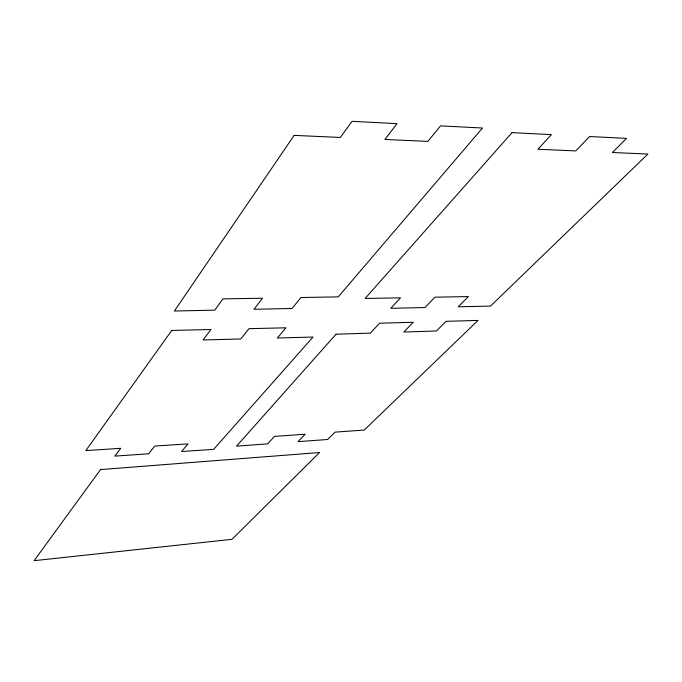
<?xml version="1.0" encoding="UTF-8"?>
<svg xmlns="http://www.w3.org/2000/svg" width="682" height="682" viewBox="0 0 682 682"><rect width="100%" height="100%" fill="white"/><g stroke="black" fill="none" stroke-linecap="round" stroke-linejoin="round"><path stroke-width="1.02" d="M294.147 135.386L174.379 311.026L214.762 310.148L222.937 298.895L262.51 298.204L253.96 309.296L292.032 308.469L300.933 297.531L338.246 296.875L482.489 128.02L440.521 125.863L427.904 141.379L384.878 139.452L397.069 123.638L352.048 121.319L340.318 137.449L294.147 135.386M171.77 330.412L85.813 450.606L120.74 448.304L114.806 456.113L148.582 453.794L154.788 446.062L187.993 443.88L181.523 451.535L213.671 449.336L313.021 337.044L277.395 337.999L285.988 327.812L249.024 328.656L240.746 338.971L203.023 339.977L210.968 329.525L171.77 330.412M100.544 469.591L34.1 560.681L231.982 539.317L319.551 452.524L100.544 469.591M512.029 132.64L365.117 298.477L400.513 297.821L390.803 308.315L424.954 307.548L434.928 297.19L468.406 296.576L458.185 306.798L490.537 306.065L647.9 154.047L612.393 152.504L626.519 138.378L589.598 136.528L575.753 150.91L537.91 149.256L551.457 134.618L512.029 132.64M336.038 334.214L236.543 446.147L267.617 443.88L274.573 436.378L305.152 434.229L297.983 441.655L327.65 439.489L335.024 432.124L364.222 430.069L478.014 320.421L446.071 321.333L436.386 330.992L403.829 332.032L413.266 322.262L379.567 323.217L370.386 333.114L336.038 334.214"/></g></svg>
